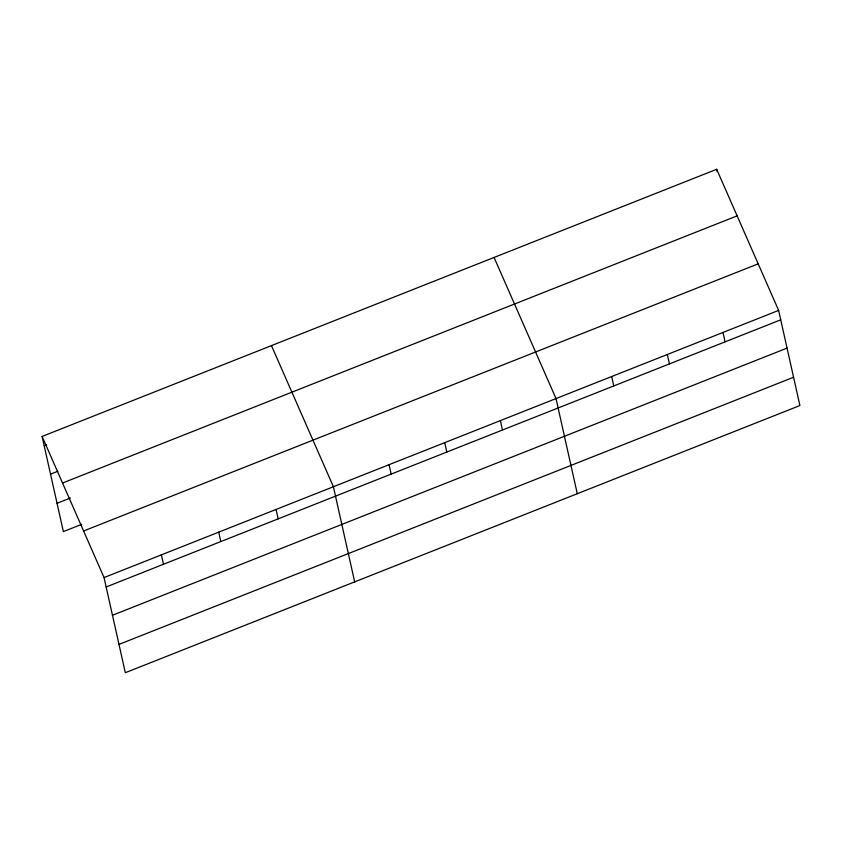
<?xml version="1.0" encoding="UTF-8"?>
<svg xmlns="http://www.w3.org/2000/svg" width="842" height="842" viewBox="0 0 842 842"><rect width="100%" height="100%" fill="white"/><g stroke="black" fill="none" stroke-linecap="round" stroke-linejoin="round"><path stroke-width="1.26" d="M42.1 436.451L716.689 169.284L778.629 310.414L799.9 405.549L125.311 672.716L104.05 577.57L42.1 436.451L63.371 531.586L81.663 524.345M44.205 445.85L46.647 444.881M50.531 474.141L57.845 471.246M62.54 483.024L737.129 215.857M57.046 503.295L70.465 497.98M83.6 530.997L758.189 263.841M104.05 577.57L778.629 310.414M106.145 586.979L780.734 319.813M112.47 615.27L787.059 348.104M118.985 644.414L793.574 377.258M494.075 257.452L556.015 398.571L577.286 493.717M271.461 345.609L333.411 486.739L354.671 581.875M716.689 169.284L717.216 171.642M722.983 332.453L725.078 341.852M667.327 354.493L669.432 363.891M611.671 376.532L613.776 385.931M500.369 420.611L502.463 430.02M444.713 442.65L446.818 452.059M389.057 464.7L391.162 474.099M276.071 509.442L278.165 518.851M218.731 532.155L220.825 541.553M161.39 554.857L163.485 564.266"/></g></svg>
